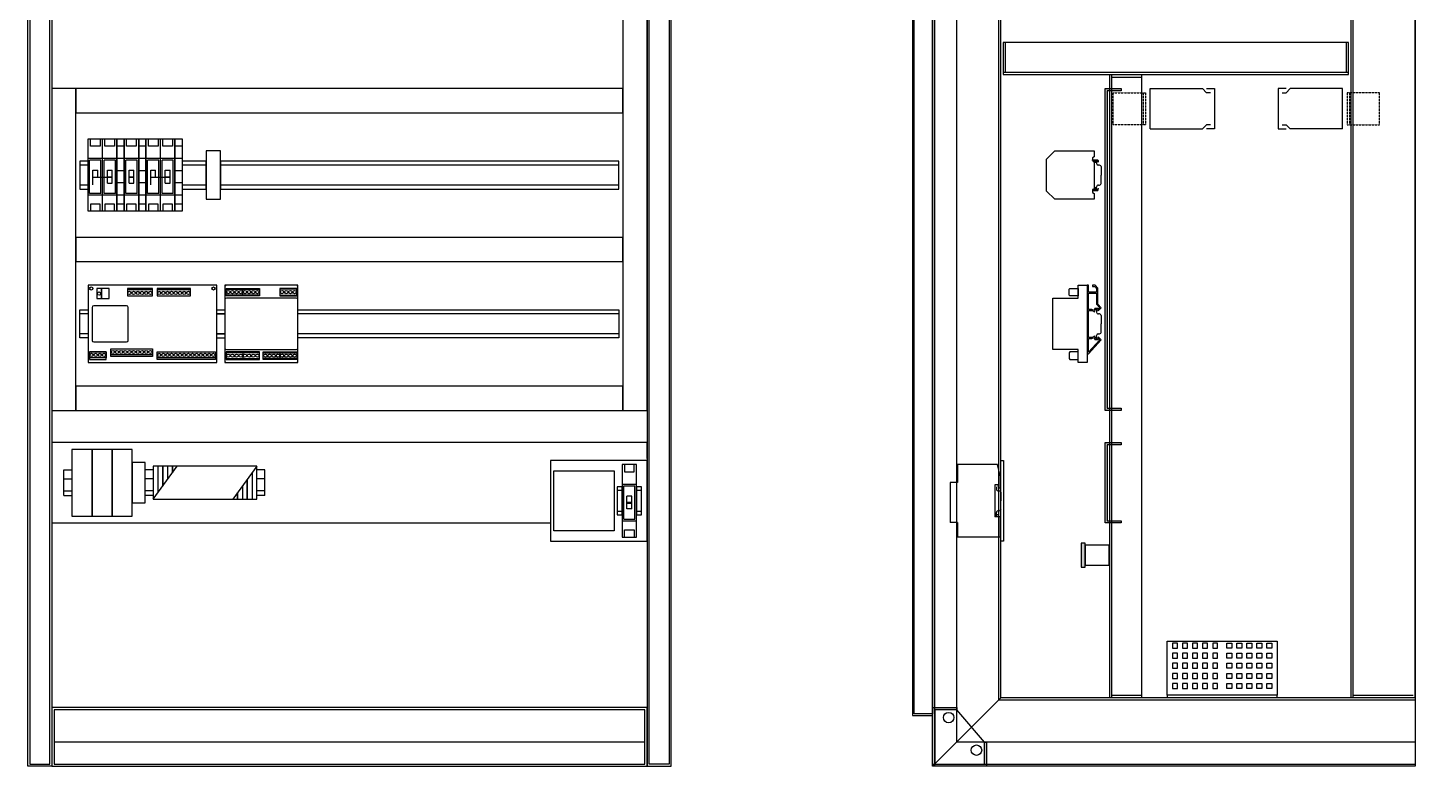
# Model space of a CAD drawing. Header units: millimetres. Extents: x 3151 to 30896, y 1337 to 7086.
# Drawn here: x 19489 to 21214, y 4337 to 5255 of the extents above; entities that cross this region are included whole.
import ezdxf

# ---------------------------------------------------------------- set-up
doc = ezdxf.new("R2010")
doc.units = ezdxf.units.MM
doc.linetypes.add('DASHED2', pattern=[0.375, 0.25, -0.125])

msp = doc.modelspace()

# ---------------------------------------------------------------- hatches: boundary and pattern name
for points in [[(20828.3, 5179.2), (20848.3, 5179.2), (20848.3, 5176.5), (20831, 5176.5), (20831, 4781.8), (20848.3, 4781.8), (20848.3, 4779.2), (20828.3, 4779.2)], [(20828.3, 4739.2), (20848.3, 4739.2), (20848.3, 4736.5), (20831, 4736.5), (20831, 4641.8), (20848.3, 4641.8), (20848.3, 4639.2), (20828.3, 4639.2)], [(20798.3, 4584.2), (20803.3, 4584.2), (20803.3, 4614.2), (20798.3, 4614.2)], [(20643.8, 4409.7), (20643.8, 4407), (20616.5, 4407), (20616.5, 4339.3), (20678.2, 4339.3), (20678.2, 4366.7), (20680.8, 4366.7), (20680.8, 4336.7), (20613.8, 4336.7), (20613.8, 4409.7)]]:
    msp.add_hatch(color=7).paths.add_polyline_path(points)

# ---------------------------------------------------------------- linework, layer by layer
at = {"color": 7}
for p, q in [((19488.8, 4336.7), (19488.8, 6536.7)), ((19491.5, 6534), (19491.5, 4339.3)), ((19516.2, 4339.3), (19516.2, 6534)), ((19518.8, 6536.7), (19518.8, 4336.7)), ((20258.8, 6536.7), (20258.8, 4336.7)), ((20261.5, 4339.3), (20261.5, 6534)), ((20286.2, 6534), (20286.2, 4339.3)), ((20288.8, 4336.7), (20288.8, 6536.7)), ((20613.8, 4336.7), (20613.8, 6536.7)), ((20616.5, 4336.7), (20616.5, 6536.7)), ((20588.8, 6512.8), (20588.8, 4399.8)), ((20590.8, 4401.8), (20590.8, 6510.8)), ((20613.8, 6510.8), (20613.8, 4401.8)), ((20643.8, 4366.7), (20643.8, 6506.7)), ((20696.2, 4419), (20696.2, 6454.3)), ((20698.8, 4421.7), (20698.8, 6451.7)), ((21133.8, 6451.2), (21133.8, 4422.2)), ((21136.5, 4422.2), (21136.5, 6451.2)), ((21213.8, 4422.2), (21213.8, 6451.2)), ((21213.8, 6451.2), (21213.8, 4336.7)), ((20228.8, 6376.7), (20228.8, 4779.2)), ((20258.8, 4779.2), (20258.8, 6376.7)), ((20701.7, 5236.7), (20701.7, 5196.7)), ((21130.7, 5236.7), (20701.7, 5236.7)), ((20704.3, 5199.3), (20704.3, 5236.7)), ((21128, 5236.7), (21128, 5199.3)), ((21130.7, 5196.7), (21130.7, 5236.7)), ((21130.7, 5199.3), (20701.7, 5199.3)), ((20701.7, 5196.7), (21130.7, 5196.7)), ((20873.8, 5196.2), (20833.8, 5196.2)), ((20833.8, 5196.2), (20833.8, 4422.2)), ((20836.5, 4422.2), (20836.5, 5196.2)), ((20836.5, 5193.5), (20873.8, 5193.5)), ((20873.8, 4422.2), (20873.8, 5196.2)), ((19548.8, 5179.2), (19518.8, 5179.2)), ((19518.8, 5179.2), (19518.8, 4779.2)), ((20228.8, 5179.2), (19518.8, 5179.2)), ((19518.8, 5179.2), (19518.8, 4779.2)), ((19548.8, 4779.2), (19548.8, 5179.2)), ((20228.8, 5179.2), (19548.8, 5179.2)), ((19548.8, 5179.2), (19548.8, 5149.2)), ((20228.8, 5149.2), (20228.8, 5179.2)), ((20258.8, 4779.2), (20258.8, 5179.2)), ((20828.3, 4779.2), (20828.3, 5179.2)), ((20828.3, 5179.2), (20848.3, 5179.2)), ((20848.3, 5176.5), (20831, 5176.5)), ((20831, 5176.5), (20831, 4781.8)), ((20848.3, 5179.2), (20848.3, 5176.5)), ((20884.3, 5129.2), (20884.3, 5179.2)), ((20884.3, 5179.2), (20949.3, 5179.2)), ((20954.3, 5174.2), (20949.3, 5179.2)), ((20954.3, 5179.2), (20964.3, 5179.2)), ((20964.3, 5179.2), (20964.3, 5129.2)), ((21043.3, 5179.2), (21043.3, 5129.2)), ((21053.3, 5179.2), (21043.3, 5179.2)), ((21053.3, 5174.2), (21058.3, 5179.2)), ((21123.3, 5179.2), (21058.3, 5179.2)), ((21123.3, 5129.2), (21123.3, 5179.2)), ((20959.3, 5174.2), (20954.3, 5174.2)), ((21048.3, 5174.2), (21053.3, 5174.2)), ((19548.8, 5149.2), (20228.8, 5149.2)), ((20884.3, 5129.2), (20949.3, 5129.2)), ((20954.3, 5134.2), (20949.3, 5129.2)), ((20959.3, 5134.2), (20954.3, 5134.2)), ((20964.3, 5129.2), (20954.3, 5129.2)), ((21043.3, 5129.2), (21053.3, 5129.2)), ((21048.3, 5134.2), (21053.3, 5134.2)), ((21053.3, 5134.2), (21058.3, 5129.2)), ((21123.3, 5129.2), (21058.3, 5129.2)), ((19563.8, 5026.7), (19563.8, 5116.7)), ((19563.8, 5116.7), (19581.8, 5116.7)), ((19566.8, 5107.7), (19566.8, 5116.7)), ((19578.8, 5107.7), (19566.8, 5107.7)), ((19578.8, 5116.7), (19578.8, 5107.7)), ((19581.8, 5026.7), (19581.8, 5116.7)), ((19581.8, 5116.7), (19599.8, 5116.7)), ((19584.8, 5107.7), (19584.8, 5116.7)), ((19596.8, 5107.7), (19584.8, 5107.7)), ((19596.8, 5116.7), (19596.8, 5107.7)), ((19599.8, 5116.7), (19599.8, 5026.7)), ((19599.8, 5116.7), (19599.8, 5026.7)), ((19599.8, 5116.7), (19608.8, 5116.7)), ((19599.8, 5026.7), (19599.8, 5116.7)), ((19608.8, 5107.7), (19599.8, 5107.7)), ((19608.8, 5116.7), (19626.8, 5116.7)), ((19608.8, 5026.7), (19608.8, 5116.7)), ((19608.8, 5116.7), (19608.8, 5026.7)), ((19611.8, 5107.7), (19611.8, 5116.7)), ((19623.8, 5107.7), (19611.8, 5107.7)), ((19623.8, 5116.7), (19623.8, 5107.7)), ((19626.8, 5116.7), (19626.8, 5026.7)), ((19626.8, 5116.7), (19626.8, 5026.7)), ((19626.8, 5116.7), (19635.8, 5116.7)), ((19626.8, 5026.7), (19626.8, 5116.7)), ((19635.8, 5107.7), (19626.8, 5107.7)), ((19635.8, 5026.7), (19635.8, 5116.7)), ((19635.8, 5116.7), (19653.8, 5116.7)), ((19635.8, 5116.7), (19635.8, 5026.7)), ((19638.8, 5107.7), (19638.8, 5116.7)), ((19650.8, 5107.7), (19638.8, 5107.7)), ((19650.8, 5116.7), (19650.8, 5107.7)), ((19653.8, 5026.7), (19653.8, 5116.7)), ((19653.8, 5116.7), (19671.8, 5116.7)), ((19656.8, 5107.7), (19656.8, 5116.7)), ((19668.8, 5107.7), (19656.8, 5107.7)), ((19668.8, 5116.7), (19668.8, 5107.7)), ((19671.8, 5116.7), (19671.8, 5026.7)), ((19671.8, 5116.7), (19671.8, 5026.7)), ((19671.8, 5116.7), (19680.8, 5116.7)), ((19671.8, 5026.7), (19671.8, 5116.7)), ((19680.8, 5107.7), (19671.8, 5107.7)), ((19680.8, 5116.7), (19680.8, 5026.7)), ((19563.8, 5089.2), (19553.8, 5089.2)), ((19553.8, 5089.2), (19553.8, 5054.2)), ((19581.8, 5092.4), (19563.8, 5092.4)), ((19563.8, 5054.2), (19563.8, 5089.2)), ((19565.8, 5048.9), (19565.8, 5090.4)), ((19579.8, 5090.4), (19565.8, 5090.4)), ((19579.8, 5048.9), (19579.8, 5090.4)), ((19599.8, 5092.4), (19581.8, 5092.4)), ((19583.8, 5048.9), (19583.8, 5090.4)), ((19597.8, 5090.4), (19583.8, 5090.4)), ((19597.8, 5048.9), (19597.8, 5090.4)), ((19608.8, 5092.4), (19599.8, 5092.4)), ((19626.8, 5092.4), (19608.8, 5092.4)), ((19624.8, 5090.4), (19610.8, 5090.4)), ((19610.8, 5048.9), (19610.8, 5090.4)), ((19624.8, 5048.9), (19624.8, 5090.4)), ((19635.8, 5092.4), (19626.8, 5092.4)), ((19653.8, 5092.4), (19635.8, 5092.4)), ((19637.8, 5048.9), (19637.8, 5090.4)), ((19651.8, 5090.4), (19637.8, 5090.4)), ((19651.8, 5048.9), (19651.8, 5090.4)), ((19671.8, 5092.4), (19653.8, 5092.4)), ((19655.8, 5048.9), (19655.8, 5090.4)), ((19669.8, 5090.4), (19655.8, 5090.4)), ((19669.8, 5048.9), (19669.8, 5090.4)), ((19680.8, 5092.4), (19671.8, 5092.4)), ((19710.8, 5089.2), (19680.8, 5089.2)), ((19680.8, 5089.2), (19680.8, 5054.2)), ((19728.3, 5101.7), (19710.8, 5101.7)), ((19710.8, 5101.7), (19710.8, 5041.7)), ((19710.8, 5054.2), (19710.8, 5089.2)), ((19728.3, 5041.7), (19728.3, 5101.7)), ((20223.8, 5089.2), (19728.3, 5089.2)), ((19728.3, 5089.2), (19728.3, 5054.2)), ((20223.8, 5054.2), (20223.8, 5089.2)), ((20755.6, 5091.7), (20765.6, 5101.7)), ((20755.6, 5051.7), (20755.6, 5091.7)), ((20765.6, 5101.7), (20814.8, 5101.7)), ((20814.8, 5094.4), (20812.7, 5093.3)), ((20812.7, 5093.3), (20812.7, 5089.8)), ((20812.7, 5090.9), (20819.4, 5090.9)), ((20812.7, 5090), (20812.7, 5090.9)), ((20818.8, 5090), (20812.7, 5090)), ((20812.7, 5089.8), (20814.8, 5088.7)), ((20814.8, 5101.7), (20814.8, 5094.4)), ((20817.6, 5089.4), (20817.6, 5086.1)), ((20819.6, 5087.9), (20818.8, 5090)), ((20819.4, 5090.9), (20819.6, 5089.9)), ((20819.6, 5089.9), (20819.6, 5087.9)), ((19563.8, 5084.2), (19553.8, 5084.2)), ((19569.8, 5077.7), (19575.8, 5077.7)), ((19569.8, 5059.7), (19569.8, 5077.7)), ((19575.8, 5068.7), (19575.8, 5077.7)), ((19587.8, 5077.7), (19593.8, 5077.7)), ((19587.8, 5061.7), (19587.8, 5077.7)), ((19593.8, 5061.7), (19593.8, 5077.7)), ((19608.8, 5077.2), (19599.8, 5077.2)), ((19614.8, 5077.7), (19620.8, 5077.7)), ((19614.8, 5061.7), (19614.8, 5077.7)), ((19620.8, 5061.7), (19620.8, 5077.7)), ((19635.8, 5077.2), (19626.8, 5077.2)), ((19641.8, 5077.7), (19647.8, 5077.7)), ((19641.8, 5059.7), (19641.8, 5077.7)), ((19647.8, 5068.7), (19647.8, 5077.7)), ((19659.8, 5077.7), (19665.8, 5077.7)), ((19659.8, 5061.7), (19659.8, 5077.7)), ((19665.8, 5061.7), (19665.8, 5077.7)), ((19680.8, 5077.2), (19671.8, 5077.2)), ((19710.8, 5084.2), (19680.8, 5084.2)), ((20223.8, 5084.2), (19728.3, 5084.2)), ((20814.8, 5088.7), (20816.6, 5088.7)), ((20814.8, 5087.4), (20814.8, 5088.7)), ((20814.8, 5088.7), (20814.8, 5054.8)), ((20816.6, 5087.4), (20814.8, 5087.4)), ((20816.6, 5088.7), (20816.6, 5087.4)), ((20823.3, 5082.2), (20823.3, 5071.7)), ((20823.3, 5061.2), (20823.3, 5071.7)), ((19563.8, 5059.2), (19553.8, 5059.2)), ((19593.8, 5068.7), (19569.8, 5068.7)), ((19587.8, 5069.7), (19593.8, 5069.7)), ((19587.8, 5061.7), (19593.8, 5061.7)), ((19608.8, 5062.2), (19599.8, 5062.2)), ((19614.8, 5069.7), (19620.8, 5069.7)), ((19620.8, 5068.7), (19614.8, 5068.7)), ((19614.8, 5061.7), (19620.8, 5061.7)), ((19635.8, 5062.2), (19626.8, 5062.2)), ((19665.8, 5068.7), (19641.8, 5068.7)), ((19659.8, 5069.7), (19665.8, 5069.7)), ((19659.8, 5061.7), (19665.8, 5061.7)), ((19680.8, 5062.2), (19671.8, 5062.2)), ((19710.8, 5059.2), (19680.8, 5059.2)), ((20223.8, 5059.2), (19728.3, 5059.2)), ((20814.8, 5054.8), (20812.7, 5053.7)), ((20816.6, 5056), (20814.8, 5056)), ((20814.8, 5056), (20814.8, 5054.8)), ((20814.8, 5054.8), (20816.6, 5054.8)), ((20816.6, 5054.8), (20816.6, 5056)), ((20817.6, 5054.1), (20817.6, 5057.3)), ((20819.6, 5055.5), (20818.8, 5053.4)), ((20819.6, 5053.6), (20819.6, 5055.5)), ((19553.8, 5054.2), (19563.8, 5054.2)), ((19581.8, 5046.9), (19563.8, 5046.9)), ((19579.8, 5048.9), (19565.8, 5048.9)), ((19599.8, 5046.9), (19581.8, 5046.9)), ((19597.8, 5048.9), (19583.8, 5048.9)), ((19608.8, 5046.9), (19599.8, 5046.9)), ((19626.8, 5046.9), (19608.8, 5046.9)), ((19624.8, 5048.9), (19610.8, 5048.9)), ((19635.8, 5046.9), (19626.8, 5046.9)), ((19653.8, 5046.9), (19635.8, 5046.9)), ((19651.8, 5048.9), (19637.8, 5048.9)), ((19671.8, 5046.9), (19653.8, 5046.9)), ((19669.8, 5048.9), (19655.8, 5048.9)), ((19680.8, 5046.9), (19671.8, 5046.9)), ((19680.8, 5054.2), (19710.8, 5054.2)), ((19710.8, 5041.7), (19728.3, 5041.7)), ((19728.3, 5054.2), (20223.8, 5054.2)), ((20765.6, 5041.7), (20755.6, 5051.7)), ((20814.8, 5041.7), (20765.6, 5041.7)), ((20812.7, 5053.7), (20812.7, 5050.1)), ((20818.8, 5053.4), (20812.7, 5053.4)), ((20812.7, 5053.4), (20812.7, 5052.5)), ((20812.7, 5052.5), (20819.4, 5052.5)), ((20812.7, 5050.1), (20814.8, 5049)), ((20814.8, 5049), (20814.8, 5041.7)), ((20819.4, 5052.5), (20819.6, 5053.6)), ((19581.8, 5026.7), (19563.8, 5026.7)), ((19566.8, 5035.7), (19566.8, 5026.7)), ((19578.8, 5035.7), (19566.8, 5035.7)), ((19578.8, 5026.7), (19578.8, 5035.7)), ((19599.8, 5026.7), (19581.8, 5026.7)), ((19596.8, 5035.7), (19584.8, 5035.7)), ((19584.8, 5035.7), (19584.8, 5026.7)), ((19596.8, 5026.7), (19596.8, 5035.7)), ((19608.8, 5035.7), (19599.8, 5035.7)), ((19608.8, 5026.7), (19599.8, 5026.7)), ((19626.8, 5026.7), (19608.8, 5026.7)), ((19623.8, 5035.7), (19611.8, 5035.7)), ((19611.8, 5035.7), (19611.8, 5026.7)), ((19623.8, 5026.7), (19623.8, 5035.7)), ((19635.8, 5035.7), (19626.8, 5035.7)), ((19635.8, 5026.7), (19626.8, 5026.7)), ((19653.8, 5026.7), (19635.8, 5026.7)), ((19638.8, 5035.7), (19638.8, 5026.7)), ((19650.8, 5035.7), (19638.8, 5035.7)), ((19650.8, 5026.7), (19650.8, 5035.7)), ((19671.8, 5026.7), (19653.8, 5026.7)), ((19668.8, 5035.7), (19656.8, 5035.7)), ((19656.8, 5035.7), (19656.8, 5026.7)), ((19668.8, 5026.7), (19668.8, 5035.7)), ((19680.8, 5035.7), (19671.8, 5035.7)), ((19680.8, 5026.7), (19671.8, 5026.7)), ((20228.8, 4994.2), (19548.8, 4994.2)), ((19548.8, 4994.2), (19548.8, 4964.2)), ((20228.8, 4964.2), (20228.8, 4994.2)), ((19548.8, 4964.2), (20228.8, 4964.2)), ((19723.8, 4934.7), (19563.8, 4934.7)), ((19563.8, 4934.7), (19563.8, 4838.7)), ((19723.8, 4838.7), (19723.8, 4934.7)), ((19824.8, 4934.7), (19733.8, 4934.7)), ((19733.8, 4934.7), (19733.8, 4838.7)), ((19822.8, 4934.7), (19735.8, 4934.7)), ((19824.8, 4838.7), (19824.8, 4934.7)), ((20794.8, 4934.7), (20805.8, 4934.7)), ((20794.8, 4918.7), (20794.8, 4934.7)), ((20805.8, 4934.7), (20805.8, 4838.7)), ((20807.7, 4934.7), (20805.9, 4934.7)), ((20805.9, 4934.7), (20805.9, 4849.5)), ((20807.7, 4926.1), (20807.7, 4934.7)), ((20815.8, 4934.7), (20812.6, 4934.7)), ((20812.6, 4934.7), (20812.6, 4933)), ((20819.3, 4931.2), (20815.8, 4934.7)), ((19580.4, 4930.8), (19574.8, 4930.8)), ((19574.8, 4930.8), (19574.8, 4918.1)), ((19574.8, 4918.1), (19580.4, 4918.1)), ((19590.2, 4930.8), (19580.4, 4930.8)), ((19580.4, 4930.8), (19580.4, 4918.1)), ((19580.4, 4918.1), (19580.4, 4930.8)), ((19580.4, 4918.1), (19590.2, 4918.1)), ((19590.2, 4918.1), (19590.2, 4930.8)), ((19643.8, 4930.8), (19612.7, 4930.8)), ((19612.7, 4930.8), (19612.7, 4921.6)), ((19643.8, 4928.9), (19612.7, 4928.9)), ((19612.7, 4928.9), (19612.7, 4921.6)), ((19612.7, 4921.6), (19643.8, 4921.6)), ((19612.7, 4921.6), (19643.8, 4921.6)), ((19643.8, 4921.6), (19643.8, 4930.8)), ((19643.8, 4921.6), (19643.8, 4928.9)), ((19691.1, 4930.8), (19649.6, 4930.8)), ((19649.6, 4930.8), (19649.6, 4921.6)), ((19691.1, 4928.9), (19649.6, 4928.9)), ((19649.6, 4928.9), (19649.6, 4921.6)), ((19649.6, 4921.6), (19691.1, 4921.6)), ((19649.6, 4921.6), (19691.1, 4921.6)), ((19691.1, 4921.6), (19691.1, 4930.8)), ((19691.1, 4921.6), (19691.1, 4928.9)), ((19733.8, 4932.7), (19733.8, 4840.7)), ((19733.8, 4916.7), (19733.8, 4856.7)), ((19735.5, 4921.6), (19735.5, 4930.8)), ((19735.5, 4930.8), (19777, 4930.8)), ((19735.5, 4922.5), (19735.5, 4929.8)), ((19735.5, 4929.8), (19777, 4929.8)), ((19777, 4922.5), (19735.5, 4922.5)), ((19777, 4921.6), (19735.5, 4921.6)), ((19822.8, 4918.7), (19735.8, 4918.7)), ((19756.3, 4922.5), (19756.3, 4929.8)), ((19777, 4930.8), (19777, 4921.6)), ((19777, 4929.8), (19777, 4922.5)), ((19823.2, 4930.8), (19802.4, 4930.8)), ((19802.4, 4930.8), (19802.4, 4921.6)), ((19823.2, 4929.8), (19802.4, 4929.8)), ((19802.4, 4929.8), (19802.4, 4922.5)), ((19802.4, 4922.5), (19823.2, 4922.5)), ((19802.4, 4921.6), (19823.2, 4921.6)), ((19823.2, 4921.6), (19823.2, 4930.8)), ((19823.2, 4922.5), (19823.2, 4929.8)), ((19824.8, 4840.7), (19824.8, 4932.7)), ((19824.8, 4856.7), (19824.8, 4916.7)), ((20763.3, 4854.7), (20763.3, 4918.7)), ((20763.3, 4918.7), (20794.8, 4918.7)), ((20783.5, 4929.8), (20784.4, 4930.8)), ((20783.5, 4922.5), (20783.5, 4929.8)), ((20784.4, 4921.6), (20783.5, 4922.5)), ((20784.4, 4930.8), (20794.8, 4930.8)), ((20794.8, 4921.6), (20784.4, 4921.6)), ((20794.8, 4930.8), (20794.8, 4921.6)), ((20807.6, 4904.7), (20807.6, 4925.1)), ((20807.6, 4925.1), (20817.4, 4925.1)), ((20807.6, 4904.7), (20807.6, 4925.1)), ((20817.5, 4926.1), (20807.7, 4926.1)), ((20812.6, 4933), (20815.5, 4933)), ((20815.5, 4933), (20817.5, 4930.9)), ((20817.4, 4925.1), (20817.4, 4911.2)), ((20817.5, 4930.9), (20817.5, 4926.1)), ((20819.3, 4911.3), (20819.3, 4931.2)), ((19553.8, 4904.2), (19563.8, 4904.2)), ((19553.8, 4869.2), (19553.8, 4904.2)), ((19563.8, 4899.2), (19553.8, 4899.2)), ((19568.8, 4907.2), (19568.8, 4866.2)), ((19611.8, 4909.2), (19570.8, 4909.2)), ((19613.8, 4866.2), (19613.8, 4907.2)), ((19723.8, 4904.2), (19733.8, 4904.2)), ((19733.8, 4899.2), (19723.8, 4899.2)), ((19723.8, 4899.2), (19733.8, 4899.2)), ((19824.8, 4904.2), (20223.8, 4904.2)), ((20223.8, 4899.2), (19824.8, 4899.2)), ((20223.8, 4904.2), (20223.8, 4869.2)), ((20811.8, 4904.7), (20807.6, 4904.7)), ((20807.7, 4869.9), (20807.7, 4903.5)), ((20807.7, 4903.5), (20812, 4903.5)), ((20814.3, 4903.5), (20811.8, 4904.7)), ((20812, 4903.5), (20815.1, 4901.9)), ((20815.4, 4905.9), (20814.3, 4903.5)), ((20815.1, 4901.9), (20816.5, 4905)), ((20819.4, 4905.9), (20815.4, 4905.9)), ((20816.5, 4905), (20818.8, 4905)), ((20817.4, 4911.2), (20821.6, 4906.7)), ((20817.6, 4904.4), (20817.6, 4901.1)), ((20817.6, 4904.4), (20817.6, 4901.1)), ((20818.8, 4905), (20819.6, 4902.9)), ((20823.4, 4906.7), (20819.3, 4911.3)), ((20819.7, 4904.9), (20819.4, 4905.9)), ((20819.6, 4902.9), (20823.4, 4906.7)), ((20821.6, 4906.7), (20819.7, 4904.9)), ((20823.3, 4897.2), (20823.3, 4886.7)), ((20823.3, 4897.2), (20823.3, 4886.7)), ((20823.3, 4876.2), (20823.3, 4886.7)), ((20823.3, 4876.2), (20823.3, 4886.7)), ((19563.8, 4874.2), (19553.8, 4874.2)), ((19563.8, 4869.2), (19553.8, 4869.2)), ((19733.8, 4874.2), (19723.8, 4874.2)), ((19723.8, 4874.2), (19733.8, 4874.2)), ((19723.8, 4869.2), (19733.8, 4869.2)), ((20223.8, 4874.2), (19824.8, 4874.2)), ((20223.8, 4869.2), (19824.8, 4869.2)), ((20807.6, 4868.7), (20811.8, 4868.7)), ((20807.6, 4851.5), (20807.6, 4868.7)), ((20821.6, 4866.8), (20807.6, 4851.5)), ((20812, 4869.9), (20807.7, 4869.9)), ((20807.7, 4849.5), (20823.4, 4866.7)), ((20811.8, 4868.7), (20814.3, 4869.9)), ((20814.9, 4871.4), (20812, 4869.9)), ((20814.3, 4869.9), (20815.4, 4867.5)), ((20816.5, 4868.4), (20814.9, 4871.4)), ((20815.4, 4867.5), (20819.4, 4867.5)), ((20818.8, 4868.4), (20816.5, 4868.4)), ((20817.6, 4869.1), (20817.6, 4872.3)), ((20817.6, 4869.1), (20817.6, 4872.3)), ((20819.6, 4870.5), (20818.8, 4868.4)), ((20819.4, 4867.5), (20819.7, 4868.6)), ((20823.4, 4866.7), (20819.6, 4870.5)), ((20819.7, 4868.6), (20821.6, 4866.8)), ((19586.3, 4851.8), (19565.5, 4851.8)), ((19565.5, 4851.8), (19565.5, 4842.6)), ((19565.5, 4851.8), (19586.3, 4851.8)), ((19565.5, 4844.5), (19565.5, 4851.8)), ((19570.8, 4864.2), (19611.8, 4864.2)), ((19586.3, 4842.6), (19586.3, 4851.8)), ((19586.3, 4851.8), (19586.3, 4844.5)), ((19592, 4855.5), (19643.8, 4855.5)), ((19592, 4848.2), (19592, 4855.5)), ((19592, 4855.5), (19643.8, 4855.5)), ((19592, 4846.3), (19592, 4855.5)), ((19643.8, 4848.2), (19592, 4848.2)), ((19643.8, 4855.5), (19643.8, 4848.2)), ((19643.8, 4855.5), (19643.8, 4846.3)), ((19649.6, 4851.8), (19722.2, 4851.8)), ((19649.6, 4844.5), (19649.6, 4851.8)), ((19649.6, 4851.8), (19722.2, 4851.8)), ((19649.6, 4842.6), (19649.6, 4851.8)), ((19722.2, 4851.8), (19722.2, 4844.5)), ((19722.2, 4851.8), (19722.2, 4842.6)), ((19777, 4851.8), (19735.5, 4851.8)), ((19735.5, 4851.8), (19735.5, 4842.6)), ((19777, 4850.9), (19735.5, 4850.9)), ((19735.5, 4850.9), (19735.5, 4843.6)), ((19735.8, 4854.7), (19822.8, 4854.7)), ((19756.3, 4850.9), (19756.3, 4843.6)), ((19777, 4842.6), (19777, 4851.8)), ((19777, 4843.6), (19777, 4850.9)), ((19781.7, 4851.8), (19823.2, 4851.8)), ((19781.7, 4842.6), (19781.7, 4851.8)), ((19781.7, 4850.9), (19823.2, 4850.9)), ((19781.7, 4843.6), (19781.7, 4850.9)), ((19802.4, 4850.9), (19802.4, 4843.6)), ((19823.2, 4851.8), (19823.2, 4842.6)), ((19823.2, 4850.9), (19823.2, 4843.6)), ((20794.8, 4854.7), (20763.3, 4854.7)), ((20784.4, 4851.8), (20783.5, 4850.9)), ((20783.5, 4850.9), (20783.5, 4843.6)), ((20794.8, 4851.8), (20784.4, 4851.8)), ((20794.8, 4838.7), (20794.8, 4854.7)), ((20794.8, 4842.6), (20794.8, 4851.8)), ((20805.9, 4849.5), (20807.7, 4849.5)), ((19563.8, 4838.7), (19723.8, 4838.7)), ((19586.3, 4844.5), (19565.5, 4844.5)), ((19565.5, 4842.6), (19586.3, 4842.6)), ((19643.8, 4846.3), (19592, 4846.3)), ((19722.2, 4844.5), (19649.6, 4844.5)), ((19722.2, 4842.6), (19649.6, 4842.6)), ((19733.8, 4838.7), (19824.8, 4838.7)), ((19735.5, 4843.6), (19777, 4843.6)), ((19735.5, 4842.6), (19777, 4842.6)), ((19735.8, 4838.7), (19822.8, 4838.7)), ((19823.2, 4843.6), (19781.7, 4843.6)), ((19823.2, 4842.6), (19781.7, 4842.6)), ((20783.5, 4843.6), (20784.4, 4842.6)), ((20784.4, 4842.6), (20794.8, 4842.6)), ((20805.8, 4838.7), (20794.8, 4838.7)), ((20228.8, 4809.2), (19548.8, 4809.2)), ((19548.8, 4809.2), (19548.8, 4779.2)), ((20228.8, 4779.2), (20228.8, 4809.2)), ((19518.8, 4779.2), (19548.8, 4779.2)), ((19518.8, 4779.2), (20258.8, 4779.2)), ((19548.8, 4779.2), (20228.8, 4779.2)), ((20228.8, 4779.2), (20258.8, 4779.2)), ((20848.3, 4779.2), (20828.3, 4779.2)), ((20831, 4781.8), (20848.3, 4781.8)), ((20848.3, 4781.8), (20848.3, 4779.2)), ((20258.8, 4739.2), (19518.8, 4739.2)), ((19518.8, 4739.2), (19518.8, 4639.2)), ((19568.8, 4730.7), (19543.8, 4730.7)), ((19543.8, 4730.7), (19543.8, 4647.7)), ((19593.8, 4730.7), (19568.8, 4730.7)), ((19568.8, 4730.7), (19568.8, 4647.7)), ((19568.8, 4647.7), (19568.8, 4730.7)), ((19593.8, 4647.7), (19593.8, 4730.7)), ((19618.8, 4730.7), (19593.8, 4730.7)), ((19593.8, 4730.7), (19593.8, 4647.7)), ((19618.8, 4647.7), (19618.8, 4730.7)), ((20258.8, 4719.2), (20258.8, 4739.2)), ((20828.3, 4639.2), (20828.3, 4739.2)), ((20828.3, 4739.2), (20848.3, 4739.2)), ((20848.3, 4736.5), (20831, 4736.5)), ((20831, 4736.5), (20831, 4641.8)), ((20848.3, 4739.2), (20848.3, 4736.5)), ((19634.8, 4714.2), (19618.8, 4714.2)), ((19618.8, 4714.2), (19618.8, 4664.2)), ((19634.8, 4664.2), (19634.8, 4714.2)), ((19674.8, 4709.7), (19644.8, 4709.7)), ((19644.8, 4709.7), (19644.8, 4668.7)), ((19644.8, 4668.7), (19674.8, 4709.7)), ((19773.8, 4709.7), (19644.8, 4709.7)), ((19644.8, 4709.7), (19644.8, 4668.7)), ((19650.8, 4676.9), (19650.8, 4709.7)), ((19656.8, 4685.7), (19656.8, 4709.7)), ((19656.8, 4709.7), (19656.8, 4685.1)), ((19662.8, 4693.3), (19662.8, 4709.7)), ((19668.8, 4701.7), (19668.8, 4709.7)), ((19668.8, 4709.7), (19668.8, 4701.5)), ((19773.8, 4709.7), (19743.8, 4668.7)), ((19773.8, 4668.7), (19773.8, 4709.7)), ((19773.8, 4709.7), (19773.8, 4709.7)), ((19773.8, 4668.7), (19773.8, 4709.7)), ((20258.8, 4716.7), (20138.8, 4716.7)), ((20138.8, 4716.7), (20138.8, 4616.7)), ((20245.8, 4711.7), (20227.8, 4711.7)), ((20227.8, 4711.7), (20227.8, 4621.7)), ((20230.8, 4711.7), (20230.8, 4702.7)), ((20242.8, 4702.7), (20242.8, 4711.7)), ((20245.8, 4621.7), (20245.8, 4711.7)), ((20258.8, 4616.7), (20258.8, 4716.7)), ((20694.6, 4711.7), (20644.6, 4711.7)), ((20644.6, 4711.7), (20644.6, 4689.4)), ((20697.6, 4697.7), (20694.6, 4711.7)), ((20698.8, 4616.7), (20698.8, 4716.7)), ((20698.8, 4716.7), (20701.8, 4716.7)), ((20701.8, 4716.7), (20701.8, 4616.7)), ((19533.8, 4673.2), (19533.8, 4705.2)), ((19533.8, 4705.2), (19543.8, 4705.2)), ((19533.8, 4694.2), (19543.8, 4694.2)), ((19644.8, 4705.2), (19634.8, 4705.2)), ((19634.8, 4673.2), (19634.8, 4705.2)), ((19644.8, 4694.2), (19634.8, 4694.2)), ((19761.8, 4668.7), (19761.8, 4693.3)), ((19761.8, 4692.7), (19761.8, 4668.7)), ((19767.8, 4701.5), (19767.8, 4668.7)), ((19783.8, 4705.2), (19773.8, 4705.2)), ((19783.8, 4694.2), (19773.8, 4694.2)), ((19783.8, 4673.2), (19783.8, 4705.2)), ((20142.8, 4629.2), (20142.8, 4704.2)), ((20142.8, 4704.2), (20217.8, 4704.2)), ((20217.8, 4704.2), (20217.8, 4629.2)), ((20230.8, 4702.7), (20242.8, 4702.7)), ((20697.6, 4697.7), (20697.6, 4682.7)), ((19533.8, 4679.2), (19543.8, 4679.2)), ((19644.8, 4679.2), (19634.8, 4679.2)), ((19749.8, 4668.7), (19749.8, 4676.9)), ((19749.8, 4676.7), (19749.8, 4668.7)), ((19755.8, 4685.1), (19755.8, 4668.7)), ((19783.8, 4679.2), (19773.8, 4679.2)), ((20227.8, 4684.2), (20221.8, 4684.2)), ((20221.8, 4684.2), (20221.8, 4649.2)), ((20227.8, 4679.6), (20221.8, 4679.6)), ((20221.8, 4679.6), (20221.8, 4653.8)), ((20227.8, 4687.4), (20245.8, 4687.4)), ((20227.8, 4649.2), (20227.8, 4684.2)), ((20227.8, 4653.8), (20227.8, 4679.6)), ((20229.8, 4685.4), (20243.8, 4685.4)), ((20229.8, 4643.9), (20229.8, 4685.4)), ((20243.8, 4643.9), (20243.8, 4685.4)), ((20251.8, 4684.2), (20245.8, 4684.2)), ((20245.8, 4684.2), (20245.8, 4649.2)), ((20251.8, 4679.6), (20245.8, 4679.6)), ((20245.8, 4679.6), (20245.8, 4653.8)), ((20251.8, 4649.2), (20251.8, 4684.2)), ((20251.8, 4653.8), (20251.8, 4679.6)), ((20635.6, 4689.4), (20635.6, 4639.9)), ((20644.6, 4689.4), (20635.6, 4689.4)), ((20691.2, 4686.7), (20691.2, 4646.7)), ((20694.8, 4686.7), (20691.2, 4686.7)), ((20693.1, 4684.3), (20693.1, 4681.1)), ((20694.8, 4686.7), (20695.6, 4682.7)), ((20695.6, 4682.7), (20697.6, 4682.7)), ((20698.8, 4677.2), (20698.8, 4666.7)), ((19533.8, 4673.2), (19543.8, 4673.2)), ((19618.8, 4664.2), (19634.8, 4664.2)), ((19644.8, 4673.2), (19634.8, 4673.2)), ((19644.8, 4668.7), (19644.8, 4668.7)), ((19644.8, 4668.7), (19773.8, 4668.7)), ((19743.8, 4668.7), (19773.8, 4668.7)), ((19783.8, 4673.2), (19773.8, 4673.2)), ((20239.8, 4672.7), (20233.8, 4672.7)), ((20233.8, 4656.7), (20233.8, 4672.7)), ((20239.8, 4664.7), (20233.8, 4664.7)), ((20233.8, 4663.7), (20239.8, 4663.7)), ((20239.8, 4656.7), (20239.8, 4672.7)), ((20698.8, 4656.2), (20698.8, 4666.7)), ((19543.8, 4647.7), (19568.8, 4647.7)), ((19568.8, 4647.7), (19593.8, 4647.7)), ((19593.8, 4647.7), (19618.8, 4647.7)), ((20221.8, 4653.8), (20227.8, 4653.8)), ((20221.8, 4649.2), (20227.8, 4649.2)), ((20227.8, 4641.9), (20245.8, 4641.9)), ((20229.8, 4643.9), (20243.8, 4643.9)), ((20239.8, 4656.7), (20233.8, 4656.7)), ((20245.8, 4653.8), (20251.8, 4653.8)), ((20245.8, 4649.2), (20251.8, 4649.2)), ((20697.6, 4646.7), (20691.2, 4646.7)), ((20692.6, 4646.7), (20694.6, 4650.7)), ((20693.1, 4649), (20693.1, 4652.3)), ((20694.6, 4650.7), (20696.6, 4646.7)), ((20697.6, 4646.7), (20697.6, 4621.7)), ((20831, 4641.8), (20848.3, 4641.8)), ((20848.3, 4641.8), (20848.3, 4639.2)), ((19518.8, 4639.2), (20138.8, 4639.2)), ((20217.8, 4629.2), (20142.8, 4629.2)), ((20230.8, 4630.7), (20242.8, 4630.7)), ((20230.8, 4621.7), (20230.8, 4630.7)), ((20242.8, 4630.7), (20242.8, 4621.7)), ((20644.6, 4639.9), (20635.6, 4639.9)), ((20644.6, 4639.9), (20644.6, 4621.7)), ((20848.3, 4639.2), (20828.3, 4639.2)), ((20138.8, 4616.7), (20258.8, 4616.7)), ((20227.8, 4621.7), (20245.8, 4621.7)), ((20697.6, 4621.7), (20644.6, 4621.7)), ((20701.8, 4616.7), (20698.8, 4616.7)), ((20803.3, 4614.2), (20798.3, 4614.2)), ((20798.3, 4614.2), (20798.3, 4584.2)), ((20803.3, 4584.2), (20803.3, 4614.2)), ((20833.3, 4611.7), (20803.3, 4611.7)), ((20803.3, 4611.7), (20803.3, 4586.7)), ((20833.3, 4586.7), (20833.3, 4611.7)), ((20798.3, 4584.2), (20803.3, 4584.2)), ((20803.3, 4586.7), (20833.3, 4586.7)), ((20905.5, 4492.2), (21042.2, 4492.2)), ((20905.5, 4425.2), (20905.5, 4492.2)), ((20918.2, 4489.7), (20912, 4489.7)), ((20912, 4489.7), (20912, 4483.5)), ((20918.2, 4483.5), (20918.2, 4489.7)), ((20930.7, 4489.7), (20924.5, 4489.7)), ((20924.5, 4489.7), (20924.5, 4483.5)), ((20930.7, 4483.5), (20930.7, 4489.7)), ((20943.2, 4489.7), (20937, 4489.7)), ((20937, 4489.7), (20937, 4483.5)), ((20943.2, 4483.5), (20943.2, 4489.7)), ((20955.7, 4489.7), (20949.5, 4489.7)), ((20949.5, 4489.7), (20949.5, 4483.5)), ((20955.7, 4483.5), (20955.7, 4489.7)), ((20968.2, 4489.7), (20962, 4489.7)), ((20962, 4489.7), (20962, 4483.5)), ((20968.2, 4483.5), (20968.2, 4489.7)), ((20979.5, 4483.5), (20979.5, 4489.7)), ((20979.5, 4489.7), (20985.7, 4489.7)), ((20985.7, 4489.7), (20985.7, 4483.5)), ((20992, 4483.5), (20992, 4489.7)), ((20992, 4489.7), (20998.2, 4489.7)), ((20998.2, 4489.7), (20998.2, 4483.5)), ((21004.5, 4483.5), (21004.5, 4489.7)), ((21004.5, 4489.7), (21010.7, 4489.7)), ((21010.7, 4489.7), (21010.7, 4483.5)), ((21017, 4483.5), (21017, 4489.7)), ((21017, 4489.7), (21023.2, 4489.7)), ((21023.2, 4489.7), (21023.2, 4483.5)), ((21029.5, 4483.5), (21029.5, 4489.7)), ((21029.5, 4489.7), (21035.7, 4489.7)), ((21035.7, 4489.7), (21035.7, 4483.5)), ((21042.2, 4492.2), (21042.2, 4425.2)), ((20912, 4483.5), (20918.2, 4483.5)), ((20918.2, 4477.2), (20912, 4477.2)), ((20912, 4477.2), (20912, 4471)), ((20912, 4471), (20918.2, 4471)), ((20918.2, 4471), (20918.2, 4477.2)), ((20924.5, 4483.5), (20930.7, 4483.5)), ((20930.7, 4477.2), (20924.5, 4477.2)), ((20924.5, 4477.2), (20924.5, 4471)), ((20924.5, 4471), (20930.7, 4471)), ((20930.7, 4471), (20930.7, 4477.2)), ((20937, 4483.5), (20943.2, 4483.5)), ((20943.2, 4477.2), (20937, 4477.2)), ((20937, 4477.2), (20937, 4471)), ((20937, 4471), (20943.2, 4471)), ((20943.2, 4471), (20943.2, 4477.2)), ((20949.5, 4483.5), (20955.7, 4483.5)), ((20955.7, 4477.2), (20949.5, 4477.2)), ((20949.5, 4477.2), (20949.5, 4471)), ((20949.5, 4471), (20955.7, 4471)), ((20955.7, 4471), (20955.7, 4477.2)), ((20962, 4483.5), (20968.2, 4483.5)), ((20968.2, 4477.2), (20962, 4477.2)), ((20962, 4477.2), (20962, 4471)), ((20962, 4471), (20968.2, 4471)), ((20968.2, 4471), (20968.2, 4477.2)), ((20985.7, 4483.5), (20979.5, 4483.5)), ((20979.5, 4471), (20979.5, 4477.2)), ((20979.5, 4477.2), (20985.7, 4477.2)), ((20985.7, 4471), (20979.5, 4471)), ((20985.7, 4477.2), (20985.7, 4471)), ((20998.2, 4483.5), (20992, 4483.5)), ((20992, 4471), (20992, 4477.2)), ((20992, 4477.2), (20998.2, 4477.2)), ((20998.2, 4471), (20992, 4471)), ((20998.2, 4477.2), (20998.2, 4471)), ((21010.7, 4483.5), (21004.5, 4483.5)), ((21004.5, 4471), (21004.5, 4477.2)), ((21004.5, 4477.2), (21010.7, 4477.2)), ((21010.7, 4471), (21004.5, 4471)), ((21010.7, 4477.2), (21010.7, 4471)), ((21023.2, 4483.5), (21017, 4483.5)), ((21017, 4471), (21017, 4477.2)), ((21017, 4477.2), (21023.2, 4477.2)), ((21023.2, 4471), (21017, 4471)), ((21023.2, 4477.2), (21023.2, 4471)), ((21035.7, 4483.5), (21029.5, 4483.5)), ((21029.5, 4471), (21029.5, 4477.2)), ((21029.5, 4477.2), (21035.7, 4477.2)), ((21035.7, 4471), (21029.5, 4471)), ((21035.7, 4477.2), (21035.7, 4471)), ((20918.2, 4464.7), (20912, 4464.7)), ((20912, 4464.7), (20912, 4458.5)), ((20912, 4458.5), (20918.2, 4458.5)), ((20918.2, 4452.2), (20912, 4452.2)), ((20912, 4452.2), (20912, 4446)), ((20918.2, 4458.5), (20918.2, 4464.7)), ((20918.2, 4446), (20918.2, 4452.2)), ((20930.7, 4464.7), (20924.5, 4464.7)), ((20924.5, 4464.7), (20924.5, 4458.5)), ((20924.5, 4458.5), (20930.7, 4458.5)), ((20930.7, 4452.2), (20924.5, 4452.2)), ((20924.5, 4452.2), (20924.5, 4446)), ((20930.7, 4458.5), (20930.7, 4464.7)), ((20930.7, 4446), (20930.7, 4452.2)), ((20943.2, 4464.7), (20937, 4464.7)), ((20937, 4464.7), (20937, 4458.5)), ((20937, 4458.5), (20943.2, 4458.5)), ((20943.2, 4452.2), (20937, 4452.2)), ((20937, 4452.2), (20937, 4446)), ((20943.2, 4458.5), (20943.2, 4464.7)), ((20943.2, 4446), (20943.2, 4452.2)), ((20955.7, 4464.7), (20949.5, 4464.7)), ((20949.5, 4464.7), (20949.5, 4458.5)), ((20949.5, 4458.5), (20955.7, 4458.5)), ((20955.7, 4452.2), (20949.5, 4452.2)), ((20949.5, 4452.2), (20949.5, 4446)), ((20955.7, 4458.5), (20955.7, 4464.7)), ((20955.7, 4446), (20955.7, 4452.2)), ((20968.2, 4464.7), (20962, 4464.7)), ((20962, 4464.7), (20962, 4458.5)), ((20962, 4458.5), (20968.2, 4458.5)), ((20968.2, 4452.2), (20962, 4452.2)), ((20962, 4452.2), (20962, 4446)), ((20968.2, 4458.5), (20968.2, 4464.7)), ((20968.2, 4446), (20968.2, 4452.2)), ((20979.5, 4458.5), (20979.5, 4464.7)), ((20979.5, 4464.7), (20985.7, 4464.7)), ((20985.7, 4458.5), (20979.5, 4458.5)), ((20979.5, 4446), (20979.5, 4452.2)), ((20979.5, 4452.2), (20985.7, 4452.2)), ((20985.7, 4464.7), (20985.7, 4458.5)), ((20985.7, 4452.2), (20985.7, 4446)), ((20992, 4458.5), (20992, 4464.7)), ((20992, 4464.7), (20998.2, 4464.7)), ((20998.2, 4458.5), (20992, 4458.5)), ((20992, 4446), (20992, 4452.2)), ((20992, 4452.2), (20998.2, 4452.2)), ((20998.2, 4464.7), (20998.2, 4458.5)), ((20998.2, 4452.2), (20998.2, 4446)), ((21004.5, 4458.5), (21004.5, 4464.7)), ((21004.5, 4464.7), (21010.7, 4464.7)), ((21010.7, 4458.5), (21004.5, 4458.5)), ((21004.5, 4446), (21004.5, 4452.2)), ((21004.5, 4452.2), (21010.7, 4452.2)), ((21010.7, 4464.7), (21010.7, 4458.5)), ((21010.7, 4452.2), (21010.7, 4446)), ((21017, 4458.5), (21017, 4464.7)), ((21017, 4464.7), (21023.2, 4464.7)), ((21023.2, 4458.5), (21017, 4458.5)), ((21017, 4446), (21017, 4452.2)), ((21017, 4452.2), (21023.2, 4452.2)), ((21023.2, 4464.7), (21023.2, 4458.5)), ((21023.2, 4452.2), (21023.2, 4446)), ((21029.5, 4458.5), (21029.5, 4464.7)), ((21029.5, 4464.7), (21035.7, 4464.7)), ((21035.7, 4458.5), (21029.5, 4458.5)), ((21029.5, 4446), (21029.5, 4452.2)), ((21029.5, 4452.2), (21035.7, 4452.2)), ((21035.7, 4464.7), (21035.7, 4458.5)), ((21035.7, 4452.2), (21035.7, 4446)), ((20912, 4446), (20918.2, 4446)), ((20918.2, 4439.7), (20912, 4439.7)), ((20912, 4439.7), (20912, 4433.5)), ((20912, 4433.5), (20918.2, 4433.5)), ((20918.2, 4433.5), (20918.2, 4439.7)), ((20924.5, 4446), (20930.7, 4446)), ((20930.7, 4439.7), (20924.5, 4439.7)), ((20924.5, 4439.7), (20924.5, 4433.5)), ((20924.5, 4433.5), (20930.7, 4433.5)), ((20930.7, 4433.5), (20930.7, 4439.7)), ((20937, 4446), (20943.2, 4446)), ((20943.2, 4439.7), (20937, 4439.7)), ((20937, 4439.7), (20937, 4433.5)), ((20937, 4433.5), (20943.2, 4433.5)), ((20943.2, 4433.5), (20943.2, 4439.7)), ((20949.5, 4446), (20955.7, 4446)), ((20955.7, 4439.7), (20949.5, 4439.7)), ((20949.5, 4439.7), (20949.5, 4433.5)), ((20949.5, 4433.5), (20955.7, 4433.5)), ((20955.7, 4433.5), (20955.7, 4439.7)), ((20962, 4446), (20968.2, 4446)), ((20968.2, 4439.7), (20962, 4439.7)), ((20962, 4439.7), (20962, 4433.5)), ((20962, 4433.5), (20968.2, 4433.5)), ((20968.2, 4433.5), (20968.2, 4439.7)), ((20985.7, 4446), (20979.5, 4446)), ((20979.5, 4433.5), (20979.5, 4439.7)), ((20979.5, 4439.7), (20985.7, 4439.7)), ((20985.7, 4433.5), (20979.5, 4433.5)), ((20985.7, 4439.7), (20985.7, 4433.5)), ((20998.2, 4446), (20992, 4446)), ((20992, 4433.5), (20992, 4439.7)), ((20992, 4439.7), (20998.2, 4439.7)), ((20998.2, 4433.5), (20992, 4433.5)), ((20998.2, 4439.7), (20998.2, 4433.5)), ((21010.7, 4446), (21004.5, 4446)), ((21004.5, 4433.5), (21004.5, 4439.7)), ((21004.5, 4439.7), (21010.7, 4439.7)), ((21010.7, 4433.5), (21004.5, 4433.5)), ((21010.7, 4439.7), (21010.7, 4433.5)), ((21023.2, 4446), (21017, 4446)), ((21017, 4433.5), (21017, 4439.7)), ((21017, 4439.7), (21023.2, 4439.7)), ((21023.2, 4433.5), (21017, 4433.5)), ((21023.2, 4439.7), (21023.2, 4433.5)), ((21035.7, 4446), (21029.5, 4446)), ((21029.5, 4433.5), (21029.5, 4439.7)), ((21029.5, 4439.7), (21035.7, 4439.7)), ((21035.7, 4433.5), (21029.5, 4433.5)), ((21035.7, 4439.7), (21035.7, 4433.5)), ((20613.8, 4336.7), (20698.8, 4421.7)), ((21213.8, 4419), (20696.2, 4419)), ((21213.8, 4421.7), (20698.8, 4421.7)), ((20833.8, 4422.2), (20873.8, 4422.2)), ((20873.8, 4424.8), (20836.5, 4424.8)), ((21042.2, 4425.2), (20905.5, 4425.2)), ((21042.2, 4425.2), (20905.5, 4425.2)), ((20905.5, 4425.2), (20905.5, 4422.2)), ((20905.5, 4422.2), (21042.2, 4422.2)), ((21042.2, 4422.2), (21042.2, 4425.2)), ((21133.8, 4422.2), (21213.8, 4422.2)), ((21211.2, 4424.8), (21136.5, 4424.8)), ((20258.8, 4409.7), (19518.8, 4409.7)), ((19518.8, 4409.7), (19518.8, 4336.7)), ((20256.2, 4407), (19521.5, 4407)), ((19521.5, 4407), (19521.5, 4339.3)), ((20256.2, 4339.3), (20256.2, 4407)), ((20258.8, 4336.7), (20258.8, 4409.7)), ((20588.8, 4399.8), (20613.8, 4399.8)), ((20613.8, 4401.8), (20590.8, 4401.8)), ((20613.8, 4336.7), (20613.8, 4409.7)), ((20613.8, 4409.7), (20643.8, 4409.7)), ((20613.8, 4399.8), (20613.8, 4401.8)), ((20643.8, 4407), (20616.5, 4407)), ((20616.5, 4407), (20616.5, 4339.3)), ((20643.8, 4409.7), (20643.8, 4407)), ((20678.2, 4366.7), (20643.8, 4407)), ((20256.2, 4366.7), (19521.5, 4366.7)), ((21213.8, 4366.7), (20643.8, 4366.7)), ((20678.2, 4366.7), (20680.8, 4366.7)), ((20678.2, 4339.3), (20678.2, 4366.7)), ((20680.8, 4366.7), (20680.8, 4336.7)), ((19518.8, 4336.7), (19488.8, 4336.7)), ((19491.5, 4339.3), (19516.2, 4339.3)), ((19518.8, 4336.7), (20258.8, 4336.7)), ((19521.5, 4339.3), (20256.2, 4339.3)), ((20258.8, 4336.7), (20288.8, 4336.7)), ((20286.2, 4339.3), (20261.5, 4339.3)), ((20613.8, 4339.3), (21213.8, 4339.3)), ((21213.8, 4336.7), (20613.8, 4336.7)), ((20680.8, 4336.7), (20613.8, 4336.7)), ((20616.5, 4339.3), (20678.2, 4339.3))]:
    msp.add_line(p, q, dxfattribs=at)
at = {"color": 7, "linetype": 'DASHED2'}
for p, q in [((20838.3, 5134.2), (20838.3, 5174.2)), ((20838.3, 5174.2), (20878.3, 5174.2)), ((20875.7, 5174.2), (20875.7, 5134.2)), ((20878.3, 5174.2), (20878.3, 5134.2)), ((21129.3, 5174.2), (21129.3, 5134.2)), ((21169.3, 5174.2), (21129.3, 5174.2)), ((21132, 5174.2), (21132, 5134.2)), ((21169.3, 5134.2), (21169.3, 5174.2)), ((20878.3, 5134.2), (20838.3, 5134.2)), ((21129.3, 5134.2), (21169.3, 5134.2))]:
    msp.add_line(p, q, dxfattribs=at)
at = {"color": 7}
for centre in [(19567.8, 4930.7), (19577.6, 4924.4), (19615.3, 4925.2), (19620.5, 4925.2), (19625.7, 4925.2), (19630.9, 4925.2), (19636.1, 4925.2), (19641.3, 4925.2), (19652.2, 4925.2), (19657.4, 4925.2), (19662.6, 4925.2), (19667.7, 4925.2), (19672.9, 4925.2), (19678.1, 4925.2), (19683.3, 4925.2), (19688.5, 4925.2), (19719.8, 4930.7), (19738.1, 4926.2), (19743.3, 4926.2), (19748.5, 4926.2), (19753.7, 4926.2), (19758.8, 4926.2), (19764, 4926.2), (19769.2, 4926.2), (19774.4, 4926.2), (19805, 4926.2), (19810.2, 4926.2), (19815.4, 4926.2), (19820.6, 4926.2), (19568.1, 4848.2), (19573.3, 4848.2), (19578.5, 4848.2), (19583.7, 4848.2), (19594.6, 4851.8), (19599.8, 4851.8), (19605, 4851.8), (19610.1, 4851.8), (19615.3, 4851.8), (19620.5, 4851.8), (19625.7, 4851.8), (19630.9, 4851.8), (19636.1, 4851.8), (19641.3, 4851.8), (19652.2, 4848.2), (19657.4, 4848.2), (19662.6, 4848.2), (19667.7, 4848.2), (19672.9, 4848.2), (19678.1, 4848.2), (19683.3, 4848.2), (19688.5, 4848.2), (19693.7, 4848.2), (19698.9, 4848.2), (19704, 4848.2), (19709.2, 4848.2), (19714.4, 4848.2), (19719.6, 4848.2), (19738.1, 4847.2), (19743.3, 4847.2), (19748.5, 4847.2), (19753.7, 4847.2), (19758.8, 4847.2), (19764, 4847.2), (19769.2, 4847.2), (19774.4, 4847.2), (19784.3, 4847.2), (19789.5, 4847.2), (19794.7, 4847.2), (19799.9, 4847.2), (19805, 4847.2), (19810.2, 4847.2), (19815.4, 4847.2), (19820.6, 4847.2)]:
    msp.add_circle(centre, 2, dxfattribs=at)
at = {"color": 7, "linetype": 'Continuous'}
for centre in [(20633.8, 4397.2), (20633.8, 4397.2), (20668.3, 4356.7), (20668.3, 4356.7)]:
    msp.add_circle(centre, 6.5, dxfattribs=at)
at = {"color": 7}
for centre, radius, start, end in [((20820, 5086.7), 2.5, 194.4253, 274.5117), ((20820.5, 5081.2), 3.02, 19.3127, 95.0244), ((20820, 5056.7), 2.5, 85.4883, 165.5747), ((20820.5, 5062.2), 3.02, 264.9756, 340.6873), ((19735.8, 4932.7), 2, 90, 180), ((19822.8, 4932.7), 2, 0, 90), ((19735.8, 4916.7), 2, 90, 180), ((19822.8, 4916.7), 2, 0, 90), ((19570.8, 4907.2), 2, 90, 180), ((19611.8, 4907.2), 2, 0, 90), ((20820, 4901.7), 2.5, 194.4253, 274.5117), ((20820, 4901.7), 2.5, 194.4253, 274.5117), ((20820.5, 4896.2), 3.02, 19.3127, 95.0244), ((20820.5, 4896.2), 3.02, 19.3127, 95.0244), ((19570.8, 4866.2), 2, 180, 270), ((19611.8, 4866.2), 2, 270, 0), ((20820, 4871.7), 2.5, 85.4883, 165.5747), ((20820, 4871.7), 2.5, 85.4883, 165.5747), ((20820.5, 4877.2), 3.02, 264.9756, 340.6873), ((20820.5, 4877.2), 3.02, 264.9756, 340.6873), ((19735.8, 4856.7), 2, 180, 270), ((19822.8, 4856.7), 2, 270, 0), ((19735.8, 4840.7), 2, 180, 270), ((19822.8, 4840.7), 2, 270, 0), ((20695.5, 4681.7), 2.5, 194.4253, 274.5117), ((20696, 4676.2), 3.02, 19.3127, 95.0244), ((20695.5, 4651.7), 2.5, 85.4883, 165.5747), ((20696, 4657.2), 3.02, 264.9756, 340.6873)]:
    msp.add_arc(centre, radius, start, end, dxfattribs=at)

doc.saveas('drawing.dxf')
